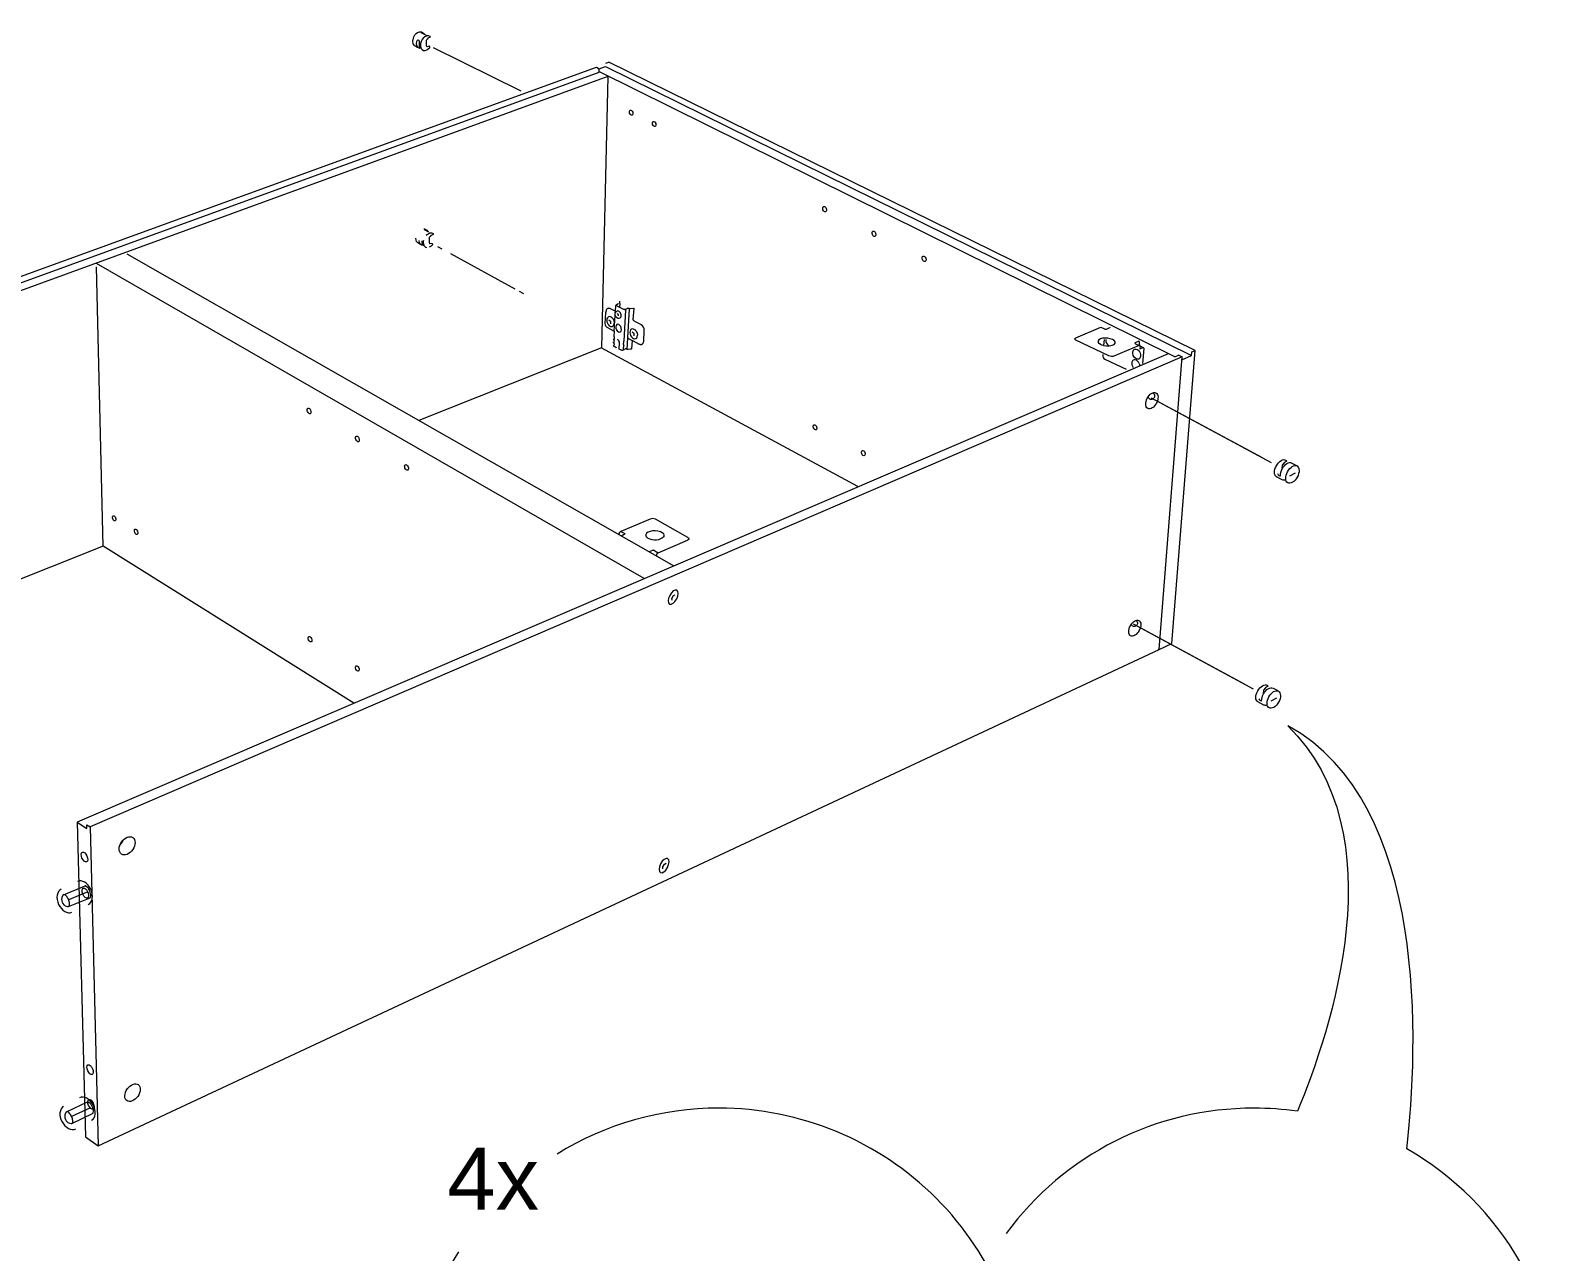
# Model space of a CAD drawing. Header units: metres. Extents: x -6.4 to 35.9, y -8.9 to 6.5.
# Drawn here: x 30.441 to 32.157, y 3.012 to 4.381 of the extents above; entities that cross this region are included whole.
import ezdxf

# ---------------------------------------------------------------- set-up
doc = ezdxf.new("R2010")
doc.units = ezdxf.units.M
doc.header["$MEASUREMENT"] = 0
for name, color, linetype, lineweight in [('PDF6_Geometry_Num_Penna__1_Num_Penna__255_Num_Penna__255_Num_Penna__255', 255, 'Continuous', 18), ('PDF6_Geometry_Num_Penna__7_Num_Penna__7_Num_Penna__7_Num_Penna__7', 7, 'Continuous', 18), ('PDF6_Text_Num_Penna__7_Num_Penna__7_Num_Penna__7_Num_Penna__7', 7, 'Continuous', 18)]:
    doc.layers.add(name, color=color, linetype=linetype, lineweight=lineweight)
doc.styles.add('GENERATED_STYLE_1', font='')
doc.styles.get('GENERATED_STYLE_1').set_extended_font_data('Arial')

msp = doc.modelspace()

# ---------------------------------------------------------------- linework, layer by layer
at = {"layer": 'PDF6_Geometry_Num_Penna__1_Num_Penna__255_Num_Penna__255_Num_Penna__255', "color": 255, "linetype": 'Continuous', "lineweight": 18, "flags": 128}
for points in [[(31.7033, 3.9659), (31.8214, 3.9021)], [(31.6833, 3.7123), (31.8014, 3.6485)]]:
    msp.add_lwpolyline(points, dxfattribs=at)
at = {"layer": 'PDF6_Geometry_Num_Penna__7_Num_Penna__7_Num_Penna__7_Num_Penna__7', "color": 7, "linetype": 'Continuous', "lineweight": 18, "flags": 128}
for points in [[(30.8781, 4.3789), (30.8849, 4.3756)], [(30.8755, 4.3617), (30.8734, 4.3626)], [(30.8882, 4.362), (30.8882, 4.3632), (30.8875, 4.3636), (30.8853, 4.363)], [(30.8883, 4.3749), (30.8884, 4.3735), (30.8861, 4.3727)], [(30.8919, 4.362), (30.9904, 4.3133)], [(31.0854, 4.3445), (31.089, 4.3458)], [(31.7463, 4.0221), (31.089, 4.3458)], [(29.8879, 3.9085), (31.075, 4.3399), (31.0782, 4.3383)], [(31.0877, 4.3297), (29.9001, 3.8962), (29.8911, 3.9023), (29.8908, 3.9065)], [(29.8911, 3.9023), (31.0781, 4.3345)], [(31.0781, 4.3345), (31.0782, 4.3383)], [(31.0782, 4.3383), (31.0853, 4.3407)], [(31.0782, 4.335), (31.7234, 4.0157)], [(31.0877, 4.3297), (31.0806, 4.0253)], [(31.0853, 4.3407), (31.7424, 4.0165)], [(30.8819, 4.158), (30.8866, 4.1554)], [(30.888, 4.1546), (30.8885, 4.1544)], [(30.8786, 4.1409), (30.8765, 4.1419)], [(30.8913, 4.1406), (30.8914, 4.1419), (30.8906, 4.1423), (30.8885, 4.1418)], [(30.8919, 4.1535), (30.8919, 4.1522), (30.8896, 4.1514)], [(30.8968, 4.1388), (30.9015, 4.1362)], [(30.5485, 4.1306), (31.1618, 3.7807)], [(30.9112, 4.131), (30.9836, 4.0914)], [(31.1285, 3.7664), (30.5142, 4.1198)], [(30.5218, 3.8027), (30.5143, 4.1161)], [(30.9885, 4.0888), (30.9932, 4.0862)], [(31.088, 4.0696), (31.0884, 4.0698), (31.0888, 4.0699), (31.0891, 4.0699), (31.0896, 4.0698), (31.09, 4.0697), (31.0904, 4.0695), (31.0963, 4.0664)], [(31.0963, 4.0664), (31.0967, 4.0727)], [(31.0971, 4.0732), (31.0969, 4.0731), (31.0968, 4.073), (31.0967, 4.0728), (31.0967, 4.0727)], [(31.0988, 4.0741), (31.0971, 4.0732)], [(31.0979, 4.0728), (31.0978, 4.0727), (31.0978, 4.0726), (31.0978, 4.0725), (31.0979, 4.0724)], [(31.0979, 4.0724), (31.1008, 4.0709)], [(31.0997, 4.0745), (31.0988, 4.0741)], [(31.1011, 4.0748), (31.1008, 4.0709)], [(31.1008, 4.0709), (31.1061, 4.0681)], [(31.101, 4.0777), (31.1009, 4.0753), (31.101, 4.0752), (31.101, 4.075), (31.1011, 4.0748)], [(31.1068, 4.0681), (31.1094, 4.0694), (31.1097, 4.0696), (31.1101, 4.0697), (31.1105, 4.0697), (31.1109, 4.0698), (31.1113, 4.0697), (31.1118, 4.0696), (31.1122, 4.0695), (31.1125, 4.0694)], [(31.1118, 4.069), (31.1091, 4.0239)], [(31.1125, 4.0694), (31.1129, 4.0692)], [(31.1129, 4.0692), (31.1162, 4.0697)], [(31.1162, 4.0697), (31.1172, 4.0693)], [(31.1169, 4.0556), (31.1168, 4.0558), (31.1166, 4.0561), (31.1165, 4.0564), (31.1164, 4.0566), (31.1164, 4.0569), (31.1172, 4.0693)], [(31.089, 4.0567), (31.0908, 4.0551), (31.0907, 4.0523)], [(31.0921, 4.0593), (31.0924, 4.0591), (31.0927, 4.0588), (31.093, 4.0585), (31.0933, 4.0582), (31.0935, 4.0578), (31.0938, 4.0574), (31.094, 4.057), (31.0942, 4.0566), (31.0944, 4.0561), (31.0946, 4.0557), (31.0947, 4.0553), (31.0948, 4.0548), (31.0949, 4.0544), (31.095, 4.0539), (31.095, 4.0535), (31.095, 4.053), (31.095, 4.053)], [(31.1007, 4.0586), (31.1005, 4.0584), (31.1002, 4.0583), (31.0999, 4.0583), (31.0996, 4.0583), (31.0993, 4.0583), (31.099, 4.0584), (31.0987, 4.0585), (31.0984, 4.0586), (31.0981, 4.0588), (31.0978, 4.059), (31.0975, 4.0593), (31.0972, 4.0596), (31.097, 4.0599), (31.0967, 4.0603), (31.0965, 4.0607), (31.0963, 4.0611), (31.0962, 4.0615), (31.0961, 4.0619), (31.096, 4.0624), (31.0959, 4.0628), (31.0959, 4.0632), (31.096, 4.0637), (31.096, 4.064), (31.0961, 4.0644), (31.0963, 4.0648), (31.0965, 4.0651), (31.0967, 4.0654), (31.0969, 4.0656), (31.0971, 4.0658), (31.0974, 4.066)], [(31.0962, 4.0646), (31.0963, 4.0664)], [(31.0983, 4.0664), (31.0974, 4.066)], [(31.0996, 4.0628), (31.0982, 4.0633)], [(31.0997, 4.0612), (31.0996, 4.0628)], [(31.1007, 4.0586), (31.1017, 4.059), (31.1019, 4.0592), (31.1022, 4.0595), (31.1025, 4.0599), (31.1026, 4.0603), (31.1027, 4.0607), (31.1028, 4.0612)], [(31.1077, 4.0677), (31.1056, 4.0326)], [(31.1068, 4.0681), (31.1067, 4.0681), (31.1065, 4.0681), (31.1063, 4.0681), (31.1061, 4.0681)], [(31.1172, 4.0555), (31.1168, 4.0556), (31.125, 4.0514)], [(31.0944, 4.0346), (31.0945, 4.0352)], [(31.095, 4.0336), (31.0948, 4.0338), (31.0947, 4.034), (31.0946, 4.0342), (31.0945, 4.0343), (31.0945, 4.0345), (31.0944, 4.0346)], [(31.0945, 4.0352), (31.0945, 4.0351), (31.0946, 4.0349), (31.0946, 4.0349), (31.0948, 4.0348), (31.0949, 4.0348), (31.0951, 4.0349)], [(31.095, 4.044), (31.0947, 4.0379), (31.0947, 4.0378), (31.0947, 4.0376), (31.0948, 4.0375), (31.0949, 4.0373), (31.095, 4.0372), (31.0952, 4.0369)], [(31.1102, 4.0365), (31.1105, 4.0362), (31.1108, 4.0359), (31.111, 4.0357), (31.1113, 4.0355), (31.1115, 4.0353), (31.1118, 4.0352)], [(31.1118, 4.0352), (31.115, 4.0335)], [(31.1152, 4.0431), (31.117, 4.0416), (31.1169, 4.0388)], [(31.118, 4.0457), (31.1183, 4.0454), (31.1186, 4.0451), (31.1189, 4.0448), (31.1192, 4.0445), (31.1195, 4.0441), (31.1198, 4.0437), (31.12, 4.0433), (31.1202, 4.0429), (31.1204, 4.0425), (31.1206, 4.042), (31.1207, 4.0416), (31.1208, 4.0412), (31.1209, 4.0407), (31.121, 4.0403), (31.121, 4.0398), (31.121, 4.0393), (31.121, 4.0393)], [(31.6116, 4.0353), (31.6117, 4.0356), (31.6118, 4.0358), (31.612, 4.036), (31.6123, 4.0362), (31.6126, 4.0364)], [(31.6128, 4.0339), (31.6124, 4.0342), (31.6121, 4.0344), (31.6119, 4.0346), (31.6117, 4.0348), (31.6116, 4.0351), (31.6116, 4.0353)], [(31.6126, 4.0364), (31.6408, 4.0483), (31.6446, 4.0465)], [(31.6451, 4.0463), (31.6453, 4.0462), (31.6456, 4.0461), (31.646, 4.0461), (31.6463, 4.0461), (31.6466, 4.0461), (31.6469, 4.0462), (31.6508, 4.0479)], [(31.6508, 4.0479), (31.651, 4.0478), (31.6511, 4.0478), (31.6513, 4.0477)], [(31.7162, 4.0186), (30.4926, 3.4935)], [(31.0806, 4.0253), (30.8759, 3.9438)], [(31.0801, 4.0256), (31.3679, 3.87)], [(31.0941, 4.0277), (31.0941, 4.0275), (31.0942, 4.0273), (31.0944, 4.0271), (31.0946, 4.027)], [(31.0943, 4.0319), (31.0943, 4.0318), (31.0944, 4.0317), (31.0944, 4.0316), (31.0945, 4.0315), (31.0947, 4.0315), (31.0948, 4.0315)], [(31.0943, 4.0313), (31.0943, 4.0319)], [(31.0948, 4.0303), (31.0946, 4.0305), (31.0945, 4.0307), (31.0944, 4.0309), (31.0943, 4.031), (31.0943, 4.0312), (31.0943, 4.0313)], [(31.0968, 4.0258), (31.0946, 4.027), (31.0947, 4.0282)], [(31.0968, 4.0258), (31.0969, 4.0257), (31.0971, 4.0257), (31.0972, 4.0258)], [(31.0977, 4.0261), (31.0972, 4.0258)], [(31.1091, 4.0239), (31.1089, 4.024), (31.1086, 4.0241), (31.1083, 4.0241), (31.108, 4.0241), (31.1078, 4.0241), (31.1075, 4.024), (31.105, 4.0226)], [(31.1051, 4.0239), (31.1052, 4.0242), (31.1053, 4.0245), (31.1054, 4.0248), (31.1055, 4.0251)], [(31.1057, 4.0284), (31.1056, 4.0281), (31.1056, 4.0278), (31.1054, 4.0275), (31.1052, 4.0272), (31.1052, 4.026)], [(31.1055, 4.0251), (31.1055, 4.0254), (31.1054, 4.0256), (31.1053, 4.0258), (31.1052, 4.026)], [(31.1054, 4.0293), (31.1055, 4.0305), (31.1056, 4.0308), (31.1057, 4.0311), (31.1058, 4.0314), (31.1059, 4.0317)], [(31.1057, 4.0284), (31.1057, 4.0287), (31.1056, 4.0289), (31.1055, 4.0291), (31.1054, 4.0293)], [(31.1059, 4.0317), (31.1059, 4.032), (31.1058, 4.0322), (31.1057, 4.0324), (31.1056, 4.0326)], [(31.1091, 4.0239), (31.1095, 4.0237)], [(31.1095, 4.0237), (31.1097, 4.0236), (31.1099, 4.0236), (31.1102, 4.0236), (31.1104, 4.0235), (31.1106, 4.0236)], [(31.1106, 4.0236), (31.1133, 4.024)], [(31.1139, 4.0239), (31.1138, 4.0238), (31.1136, 4.0239), (31.1135, 4.0239)], [(31.115, 4.0334), (31.1145, 4.0242), (31.1139, 4.0239)], [(31.1215, 4.0301), (31.115, 4.0335), (31.115, 4.0334), (31.115, 4.0334)], [(31.1215, 4.0301), (31.1216, 4.03), (31.1218, 4.0299), (31.1219, 4.0299), (31.1221, 4.0298), (31.1223, 4.0298), (31.1227, 4.0297)], [(31.6836, 4.0324), (31.6834, 4.0325), (31.6831, 4.0325)], [(31.6842, 4.0281), (31.684, 4.0281), (31.6838, 4.0281), (31.6835, 4.028)], [(31.6842, 4.0309), (31.6842, 4.0313), (31.6842, 4.0317), (31.6841, 4.032), (31.6839, 4.0322), (31.6836, 4.0324)], [(31.6842, 4.0281), (31.684, 4.0282), (31.6842, 4.0309)], [(31.6847, 4.0269), (31.6847, 4.0272), (31.6847, 4.0275), (31.6846, 4.0278), (31.6844, 4.0279), (31.6842, 4.0281)], [(31.6847, 4.0267), (31.6845, 4.0244), (31.6845, 4.0243), (31.6845, 4.0241), (31.6846, 4.0241), (31.6847, 4.0241)], [(31.6885, 4.0254), (31.6857, 4.0268), (31.6854, 4.0268), (31.6851, 4.0268), (31.6847, 4.0267)], [(31.6885, 4.0254), (31.6882, 4.0254), (31.6879, 4.0254), (31.6876, 4.0253), (31.6847, 4.0241)], [(31.6876, 4.0076), (31.6891, 4.0244)], [(31.6891, 4.0244), (31.6891, 4.0247), (31.6889, 4.025), (31.6887, 4.0252), (31.6885, 4.0254)], [(31.7051, 3.6876), (31.7061, 3.6871), (31.7203, 3.6937), (31.7463, 4.0221)], [(31.7424, 4.0165), (31.7427, 4.0206)], [(31.7427, 4.0206), (31.7463, 4.0221)], [(31.728, 4.0169), (31.7318, 4.015), (30.5072, 3.488)], [(31.6837, 4.0077), (31.6839, 4.007), (31.6841, 4.0062), (31.6842, 4.0055)], [(31.7062, 3.6869), (31.7318, 4.015)], [(31.728, 4.0169), (31.7234, 4.0149)], [(31.7314, 4.0118), (31.7424, 4.0165)], [(31.6992, 3.975), (31.6997, 3.9744), (31.6999, 3.9741), (31.7002, 3.9738), (31.7004, 3.9734), (31.7005, 3.9731), (31.7007, 3.9728), (31.7008, 3.9724), (31.7009, 3.9721), (31.7009, 3.9717), (31.701, 3.9714), (31.701, 3.9711), (31.7009, 3.9708), (31.7009, 3.9705), (31.7008, 3.9702), (31.7008, 3.9699), (31.7005, 3.9694), (31.7002, 3.9689), (31.6998, 3.9685), (31.6993, 3.9681), (31.6989, 3.9678), (31.6984, 3.9676), (31.6979, 3.9675), (31.6973, 3.9674), (31.6967, 3.9674), (31.6964, 3.9675), (31.6962, 3.9675), (31.6959, 3.9676), (31.6957, 3.9678), (31.6954, 3.9679), (31.6952, 3.9681), (31.6949, 3.9683), (31.6947, 3.9685), (31.6945, 3.9688), (31.6943, 3.9691), (31.6942, 3.9694), (31.694, 3.9697), (31.6939, 3.9701), (31.6938, 3.9704)], [(31.6971, 3.9693), (31.8317, 3.8965)], [(31.8482, 3.8994), (31.8494, 3.8984)], [(31.8442, 3.8772), (31.8377, 3.8805)], [(31.8526, 3.8819), (31.8589, 3.885)], [(31.1006, 3.8156), (31.1007, 3.8169)], [(31.1007, 3.8169), (31.1008, 3.8173), (31.1009, 3.8178), (31.101, 3.8182), (31.1013, 3.8186), (31.1016, 3.8189), (31.1019, 3.8192), (31.1023, 3.8194)], [(31.1026, 3.8145), (31.105, 3.8155)], [(31.105, 3.8155), (31.1054, 3.8157)], [(31.1786, 3.811), (31.1785, 3.8107), (31.1784, 3.8104), (31.1781, 3.8101), (31.1777, 3.8098), (31.1773, 3.8096)], [(31.1775, 3.8125), (31.1779, 3.8122), (31.1782, 3.812), (31.1784, 3.8117), (31.1786, 3.8114), (31.1786, 3.811)], [(30.5218, 3.8027), (29.9254, 3.5652)], [(30.8029, 3.6267), (30.5218, 3.8028)], [(31.14, 3.7979), (31.1397, 3.798), (31.1394, 3.7981), (31.139, 3.7982), (31.1386, 3.7982), (31.1383, 3.7981), (31.138, 3.798), (31.1343, 3.7964)], [(31.1405, 3.7976), (31.14, 3.7979)], [(31.1405, 3.7976), (31.1442, 3.7955), (31.1773, 3.8096)], [(31.1426, 3.793), (31.1426, 3.7935), (31.1428, 3.7939), (31.143, 3.7943), (31.1432, 3.7947), (31.1435, 3.795), (31.1439, 3.7953), (31.1442, 3.7955)], [(31.1426, 3.7917), (31.1426, 3.793)], [(31.1596, 3.7443), (31.1614, 3.7474)], [(31.1598, 3.7421), (31.1596, 3.7443)], [(31.1614, 3.7474), (31.1633, 3.7483)], [(31.6803, 3.7196), (31.6807, 3.7191), (31.6811, 3.7185), (31.6814, 3.7179), (31.6815, 3.7176), (31.6816, 3.7173), (31.6817, 3.7167), (31.6817, 3.7161), (31.6816, 3.7156), (31.6814, 3.715), (31.6812, 3.7146), (31.6809, 3.7141), (31.6806, 3.7138), (31.6801, 3.7135), (31.6797, 3.7132), (31.6793, 3.713), (31.6788, 3.7129), (31.6783, 3.7128), (31.6778, 3.7128), (31.6772, 3.7129), (31.6767, 3.7131), (31.6763, 3.7133), (31.6761, 3.7135), (31.6759, 3.7137), (31.6756, 3.7139), (31.6754, 3.7142), (31.6753, 3.7144), (31.6751, 3.7147), (31.6748, 3.7153)], [(31.6771, 3.7157), (31.8116, 3.643)], [(30.5022, 3.1406), (30.5164, 3.1302), (31.7062, 3.6869)], [(31.8273, 3.647), (31.8284, 3.646)], [(31.834, 3.6435), (31.8392, 3.6408)], [(31.8233, 3.6247), (31.8168, 3.6281)], [(31.8317, 3.6294), (31.838, 3.6326)], [(30.4926, 3.4935), (30.5036, 3.4861)], [(30.4926, 3.4935), (30.5022, 3.1406)], [(30.5035, 3.4905), (30.5072, 3.488), (30.5164, 3.1302)], [(30.5036, 3.4861), (30.5035, 3.4905)], [(30.5408, 3.4679), (30.5415, 3.4686), (30.5421, 3.4694), (30.5427, 3.4702), (30.5433, 3.471), (30.5438, 3.4719), (30.5443, 3.4728), (30.5447, 3.4737)], [(31.1494, 3.4431), (31.1512, 3.4463)], [(31.1496, 3.441), (31.1494, 3.4431)], [(31.1512, 3.4463), (31.1531, 3.4472)], [(30.4775, 3.412), (30.5018, 3.4219)], [(30.5024, 3.4218), (30.5042, 3.4204)], [(30.4826, 3.4063), (30.5051, 3.4155)], [(30.483, 3.3987), (30.5073, 3.4086)], [(30.5076, 3.4091), (30.5079, 3.4113)], [(30.5487, 3.1937), (30.5491, 3.1942), (30.5494, 3.1947)], [(30.5049, 3.1797), (30.5068, 3.1784)], [(30.4861, 3.1631), (30.508, 3.1735)]]:
    msp.add_lwpolyline(points, dxfattribs=at)
for points in [[(31.088, 4.0696), (31.0875, 4.0693, 0.270322), (31.0859, 4.0665), (31.0856, 4.0659), (31.0856, 4.0658), (31.0855, 4.0657), (31.0854, 4.0654), (31.0854, 4.0652), (31.0853, 4.0649), (31.0853, 4.0646), (31.0846, 4.0524, 0.283077), (31.0867, 4.0484), (31.095, 4.044), (31.096, 4.062)], [(31.105, 4.0226), (31.1047, 4.0225), (31.1044, 4.0224), (31.104, 4.0224), (31.1037, 4.0224), (31.1033, 4.0225), (31.103, 4.0226), (31.1027, 4.0227), (31.1005, 4.0239), (31.1009, 4.031), (31.1008, 4.0311), (31.1008, 4.0311, 0.349882), (31.0987, 4.0343), (31.0986, 4.0343), (31.0984, 4.0342), (31.0983, 4.0342)], [(31.1227, 4.0297), (31.1234, 4.0294), (31.1238, 4.0292), (31.1241, 4.0291), (31.1245, 4.029), (31.1249, 4.029), (31.1252, 4.029), (31.1256, 4.0291), (31.1259, 4.0293), (31.1265, 4.0295), (31.1268, 4.0298), (31.1271, 4.0301), (31.1274, 4.0304), (31.1276, 4.0308), (31.1278, 4.0313), (31.1279, 4.0318), (31.128, 4.0323), (31.1287, 4.0447, 0.261433), (31.1253, 4.0512)], [(31.6443, 4.0345), (31.6437, 4.028, -0.236265), (31.6376, 4.0317)], [(31.6831, 4.0325), (31.6831, 4.0326), (31.6792, 4.0309), (31.679, 4.0308), (31.6789, 4.0306), (31.6788, 4.0305), (31.6789, 4.0303), (31.6791, 4.0302), (31.6792, 4.0301), (31.6797, 4.0299), (31.6835, 4.028), (31.6554, 4.016, -0.188772), (31.6498, 4.0163), (31.6128, 4.0339)], [(31.6428, 4.0178), (31.6428, 4.0173, 0.286263), (31.6453, 4.0126), (31.6692, 4.0012)], [(31.8547, 3.8961, 0.014622), (31.8549, 3.8959), (31.8602, 3.8933)], [(31.1775, 3.8125), (31.1411, 3.833, 0.20356), (31.1353, 3.8333), (31.1023, 3.8194), (31.106, 3.8173), (31.1065, 3.817), (31.1066, 3.8169), (31.1068, 3.8167), (31.1068, 3.8165), (31.1068, 3.8163), (31.1066, 3.8162), (31.1063, 3.816), (31.1054, 3.8157), (31.1052, 3.8157), (31.105, 3.8156), (31.105, 3.8157), (31.105, 3.8157)], [(31.151, 3.8137, -0.336961), (31.133, 3.8116), (31.1324, 3.812), (31.1318, 3.8125), (31.1313, 3.8129), (31.131, 3.8133), (31.1307, 3.8138), (31.1304, 3.8143)], [(30.4875, 3.1562, 0.113714), (30.4878, 3.1587, 0.077674), (30.4865, 3.1633, 0.080251), (30.4838, 3.1672, 0.115304), (30.4817, 3.1685, 0.188245), (30.4806, 3.1685), (30.5043, 3.1798)], [(30.5108, 3.1673), (30.511, 3.1695, 0.0769), (30.5108, 3.1712, 0.042611), (30.5096, 3.1743, 0.042077), (30.5079, 3.1772)], [(30.48, 3.1678), (30.4789, 3.1651, 0.118045), (30.4787, 3.1633, 0.161848), (30.4816, 3.1572, 0.116831), (30.4831, 3.1562), (30.4859, 3.1554, 0.179911), (30.4868, 3.1555), (30.5105, 3.1668)], [(30.9203, 3.0115, 0.14211), (30.8674, 2.8277, 0.414214), (31.2122, 2.4829, 0.414217), (31.557, 2.8277, 0.414214), (31.2122, 3.1726, 0.140048), (31.0308, 3.1211)], [(31.8611, 3.1691, 0.035229), (31.8123, 3.1726, 0.238827), (31.5346, 3.0322)], [(31.5416, 2.6142, 0.230124), (31.8123, 2.4829, 0.414214), (32.1571, 2.8277, 0.268841), (31.9839, 3.1268)]]:
    msp.add_lwpolyline(points, format="xyb", dxfattribs=at)
for points in [[(31.102, 4.0593), (31.1021, 4.0592), (31.1021, 4.0592)], [(31.0952, 4.0369), (31.0951, 4.0369)], [(31.0947, 4.0302), (31.0947, 4.0302)], [(31.0949, 4.0335), (31.0949, 4.0336)], [(31.1005, 4.0239), (31.1004, 4.0239)], [(31.1233, 4.0295), (31.1233, 4.0294)]]:
    msp.add_lwpolyline(points, close=True, dxfattribs=at)
msp.add_lwpolyline([(30.4756, 3.4087, 0.114252), (30.4753, 3.4069, 0.160167), (30.4778, 3.4007, 0.116021), (30.4793, 3.3996), (30.482, 3.3986, 0.407098), (30.4837, 3.3994, 0.114974), (30.4841, 3.4019, 0.077761), (30.483, 3.4065, 0.080299), (30.4806, 3.4105, 0.112945), (30.4785, 3.412, 0.39392), (30.4768, 3.4114)], format="xyb", close=True, dxfattribs=at)
at = {"layer": 'PDF6_Geometry_Num_Penna__7_Num_Penna__7_Num_Penna__7_Num_Penna__7', "color": 7, "linetype": 'Continuous', "lineweight": 18}
for centre, radius, start, end in [((30.8894, 4.1435), 0.00865, 165.807, 199.5046), ((31.6542, 4.0342), 0.00811, 177.7849, 235.7682), ((31.1607, 3.7549), 0.00259, 279.6447, 281.5946), ((31.1505, 3.4538), 0.00259, 279.6447, 281.5946), ((30.4888, 3.4088), 0.0194, 12.2472, 32.0401)]:
    msp.add_arc(centre, radius, start, end, dxfattribs=at)
for centre, major_axis, ratio in [((31.114, 4.2891), (-0.00101, 0.00284), 0.60643), ((31.1398, 4.2762), (-0.00101, 0.00284), 0.620759), ((31.3309, 4.1808), (-0.00111, 0.00291), 0.632165), ((31.3863, 4.1532), (-0.00117, 0.00292), 0.631689), ((31.4425, 4.1252), (-0.00115, 0.00294), 0.643134), ((31.6809, 4.0182), (-0.00236, 0.00551), 0.690379), ((31.6979, 3.966), (0.00459, 0.00883), 0.587223), ((30.7528, 3.9545), (-0.00122, 0.00309), 0.550916), ((31.3202, 3.9361), (-0.00117, 0.0028), 0.627662), ((30.807, 3.9231), (-0.00123, 0.00311), 0.557281), ((31.3743, 3.9072), (-0.00119, 0.00283), 0.622095), ((30.8621, 3.8911), (-0.00128, 0.00313), 0.561438), ((30.5342, 3.8341), (-0.00114, 0.00292), 0.524267), ((30.5588, 3.8189), (-0.00116, 0.00293), 0.522983), ((31.6787, 3.7109), (0.00471, 0.0085), 0.577501), ((30.7539, 3.6985), (-0.00125, 0.00299), 0.546518), ((30.8069, 3.6657), (-0.00129, 0.00299), 0.551804), ((30.5487, 3.4668), (0.00633, 0.00931), 0.672582), ((30.5009, 3.4542), (-0.00236, 0.00552), 0.5051), ((30.5019, 3.4137), (-0.00239, 0.00552), 0.500017), ((30.5072, 3.2157), (-0.00239, 0.0054), 0.490514), ((30.5548, 3.19), (0.00642, 0.00898), 0.651377), ((30.5082, 3.1769), (-0.00245, 0.00535), 0.489351)]:
    msp.add_ellipse(centre, major_axis=major_axis, ratio=ratio, dxfattribs=at)
for centre, major_axis, ratio, start_param, end_param in [((31.0909, 4.0546), (-0.00222, 0.00546), 0.662682, 5.448533, 7.904971), ((31.0908, 4.0547), (-0.00217, 0.00544), 0.666711, 1.650451, 4.1395), ((31.0999, 4.0472), (-0.00165, 0.00439), 0.629608, 4.122667, 7.211797), ((31.1, 4.0627), (-0.00153, 0.00381), 0.630239, 4.079209, 6.349915), ((31.0944, 4.0362), (-0.0005, 0.00141), 0.654789, 3.270002, 5.02731), ((31.0999, 4.0473), (-0.00173, 0.00431), 0.630693, 0.93775, 4.068866), ((31.1168, 4.0409), (-0.00232, 0.00537), 0.675462, 5.435049, 7.898163), ((31.1168, 4.0408), (-0.00218, 0.00522), 0.689003, 1.603608, 4.153752), ((31.6471, 4.0319), (-0.00961, 0.00065), 0.445145, 3.973933, 6.478805), ((31.647, 4.0319), (-0.00987, 0.0008), 0.43983, 1.266237, 3.9959), ((31.0827, 4.0355), (-0.0123, 0.007), 0.265756, 3.018166, 3.527833), ((31.0762, 4.0467), (-0.0189, 0.015), 0.18237, 3.065203, 3.466712), ((31.6798, 4.0062), (-0.0024, 0.00549), 0.688306, 4.682918, 8.14071), ((31.1408, 3.8149), (-0.0104, 0.0003), 0.493869, 2.961767, 6.452426)]:
    msp.add_ellipse(centre, major_axis=major_axis, ratio=ratio, start_param=start_param, end_param=end_param, dxfattribs=at)
for points in [[(30.8703, 4.3739), (30.8732, 4.381), (30.8786, 4.3796), (30.8786, 4.3796)], [(30.8786, 4.3796), (30.8786, 4.3796), (30.8808, 4.3791), (30.8821, 4.3769)], [(30.8711, 4.364), (30.8711, 4.364), (30.8675, 4.3667), (30.8703, 4.3739)], [(30.8734, 4.3629), (30.8726, 4.3627), (30.8704, 4.3646), (30.8704, 4.3646)], [(30.8755, 4.3617), (30.8755, 4.3617), (30.8721, 4.3639), (30.8736, 4.3693)], [(30.8734, 4.3626), (30.8734, 4.3626), (30.8743, 4.363), (30.8734, 4.3629)], [(30.8736, 4.3693), (30.8736, 4.3693), (30.876, 4.3728), (30.8764, 4.3684)], [(30.8775, 4.361), (30.8767, 4.3608), (30.8755, 4.3617), (30.8755, 4.3617)], [(30.8764, 4.3684), (30.8764, 4.3684), (30.8758, 4.3651), (30.8762, 4.3637)], [(30.8762, 4.3637), (30.8767, 4.3624), (30.8775, 4.361), (30.8775, 4.361)], [(30.8795, 4.3709), (30.8782, 4.3683), (30.8767, 4.3654), (30.8782, 4.3615)], [(30.8782, 4.3615), (30.8782, 4.3615), (30.8802, 4.358), (30.8828, 4.3588)], [(30.8851, 4.3752), (30.8851, 4.3752), (30.8807, 4.3735), (30.8795, 4.3709)], [(30.8828, 4.3588), (30.8854, 4.3595), (30.888, 4.362), (30.8882, 4.362)], [(30.8855, 4.3716), (30.8855, 4.3716), (30.8842, 4.3707), (30.8845, 4.3707)], [(30.8845, 4.3647), (30.8844, 4.3665), (30.8844, 4.3704), (30.8844, 4.3704)], [(30.8853, 4.363), (30.8853, 4.363), (30.8846, 4.3629), (30.8845, 4.3647)], [(30.8849, 4.3756), (30.8849, 4.3756), (30.8877, 4.3755), (30.8883, 4.3749)], [(30.8861, 4.3727), (30.8861, 4.3727), (30.8859, 4.3726), (30.8855, 4.3716)], [(30.8815, 4.1587), (30.8821, 4.1587), (30.8824, 4.1586), (30.8824, 4.1586)], [(30.8824, 4.1586), (30.8824, 4.1586), (30.8845, 4.1581), (30.8858, 4.1558)], [(30.8885, 4.1544), (30.8885, 4.1544), (30.8913, 4.1541), (30.8919, 4.1535)], [(30.8742, 4.1434), (30.8742, 4.1434), (30.8724, 4.1449), (30.8726, 4.1484)], [(30.8765, 4.1421), (30.8757, 4.142), (30.8736, 4.144), (30.8736, 4.144)], [(30.8786, 4.1409), (30.8786, 4.1409), (30.8764, 4.1423), (30.8764, 4.1457)], [(30.8765, 4.1419), (30.8765, 4.1419), (30.8774, 4.1422), (30.8765, 4.1421)], [(30.8806, 4.1401), (30.8797, 4.14), (30.8786, 4.1409), (30.8786, 4.1409)], [(30.8793, 4.1453), (30.8792, 4.1444), (30.8792, 4.1434), (30.8794, 4.1429)], [(30.8794, 4.1429), (30.8798, 4.1415), (30.8806, 4.1401), (30.8806, 4.1401)], [(30.8813, 4.1406), (30.8813, 4.1406), (30.8826, 4.1379), (30.8847, 4.1376)], [(30.8887, 4.154), (30.8887, 4.154), (30.8858, 4.153), (30.884, 4.1513)], [(30.8889, 4.1503), (30.8889, 4.1503), (30.8876, 4.1495), (30.8879, 4.1495)], [(30.8877, 4.1435), (30.8876, 4.1453), (30.8878, 4.1492), (30.8878, 4.1492)], [(30.8885, 4.1418), (30.8885, 4.1418), (30.8877, 4.1417), (30.8877, 4.1435)], [(30.8878, 4.1384), (30.8897, 4.1393), (30.8912, 4.1406), (30.8913, 4.1406)], [(30.8896, 4.1514), (30.8896, 4.1514), (30.8894, 4.1514), (30.8889, 4.1503)], [(31.8375, 3.893), (31.8404, 3.8982), (31.8452, 3.9011), (31.8482, 3.8994)], [(31.8494, 3.8984), (31.8494, 3.8984), (31.8427, 3.8958), (31.8437, 3.8901)], [(31.8441, 3.8896), (31.847, 3.8948), (31.8517, 3.8977), (31.8547, 3.8961)], [(31.8377, 3.8805), (31.8347, 3.8822), (31.8346, 3.8878), (31.8375, 3.893)], [(31.8389, 3.8842), (31.8389, 3.8822), (31.842, 3.8818), (31.842, 3.8818)], [(31.842, 3.8818), (31.8419, 3.8841), (31.8426, 3.8869), (31.8441, 3.8896)], [(31.8503, 3.8739), (31.8473, 3.8755), (31.8472, 3.8811), (31.8501, 3.8863)], [(31.8501, 3.8863), (31.853, 3.8916), (31.8578, 3.8944), (31.8608, 3.8928)], [(31.8609, 3.8803), (31.858, 3.8751), (31.8532, 3.8722), (31.8503, 3.8739)], [(31.8608, 3.8928), (31.8637, 3.8911), (31.8638, 3.8855), (31.8609, 3.8803)], [(31.8477, 3.8769), (31.8464, 3.8766), (31.8452, 3.8766), (31.8442, 3.8772)], [(31.1572, 3.7477), (31.155, 3.7434), (31.1549, 3.739), (31.157, 3.7379)], [(31.157, 3.7379), (31.1592, 3.7367), (31.1627, 3.7394), (31.165, 3.7437)], [(31.1651, 3.7535), (31.163, 3.7546), (31.1594, 3.752), (31.1572, 3.7477)], [(31.165, 3.7437), (31.1672, 3.748), (31.1673, 3.7524), (31.1651, 3.7535)], [(31.8168, 3.6281), (31.8138, 3.6297), (31.8137, 3.6353), (31.8166, 3.6405)], [(31.8166, 3.6405), (31.8195, 3.6457), (31.8243, 3.6486), (31.8273, 3.647)], [(31.8284, 3.646), (31.8284, 3.646), (31.8218, 3.6434), (31.8228, 3.6376)], [(31.8231, 3.6371), (31.826, 3.6424), (31.8308, 3.6453), (31.8338, 3.6436)], [(31.8292, 3.6339), (31.8321, 3.6391), (31.8368, 3.642), (31.8398, 3.6403)], [(31.8338, 3.6436), (31.8339, 3.6436), (31.8339, 3.6435), (31.834, 3.6435)], [(31.8398, 3.6403), (31.8428, 3.6387), (31.8429, 3.6331), (31.84, 3.6279)], [(31.818, 3.6318), (31.818, 3.6297), (31.821, 3.6293), (31.821, 3.6293)], [(31.821, 3.6293), (31.8209, 3.6316), (31.8216, 3.6344), (31.8231, 3.6371)], [(31.8267, 3.6245), (31.8255, 3.6241), (31.8243, 3.6241), (31.8233, 3.6247)], [(31.8293, 3.6214), (31.8263, 3.6231), (31.8263, 3.6287), (31.8292, 3.6339)], [(31.84, 3.6279), (31.8371, 3.6226), (31.8323, 3.6198), (31.8293, 3.6214)], [(31.9839, 3.1268), (31.9965, 3.2395), (32.0094, 3.5152), (31.8504, 3.6012)], [(31.8504, 3.6012), (31.9733, 3.4811), (31.8986, 3.2587), (31.8611, 3.1691)], [(31.1549, 3.4524), (31.1527, 3.4535), (31.1492, 3.4509), (31.147, 3.4466)], [(31.1547, 3.4426), (31.157, 3.4469), (31.157, 3.4513), (31.1549, 3.4524)], [(31.147, 3.4466), (31.1447, 3.4423), (31.1447, 3.4379), (31.1468, 3.4367)], [(31.1468, 3.4367), (31.149, 3.4356), (31.1525, 3.4382), (31.1547, 3.4426)], [(30.4748, 3.4182), (30.4699, 3.4159), (30.4686, 3.4082), (30.4719, 3.4011)], [(30.508, 3.418), (30.5047, 3.4251), (30.498, 3.4291), (30.4931, 3.4268)], [(30.5024, 3.4218), (30.5027, 3.4218), (30.5017, 3.4219), (30.5018, 3.4219)], [(30.5053, 3.4192), (30.505, 3.4197), (30.5037, 3.4204), (30.5042, 3.4204)], [(30.5042, 3.4204), (30.5042, 3.4204), (30.5042, 3.4204), (30.5042, 3.4204)], [(30.5052, 3.401), (30.5101, 3.4033), (30.5113, 3.4109), (30.508, 3.418)], [(30.4719, 3.4011), (30.4753, 3.394), (30.4819, 3.3901), (30.4868, 3.3924)], [(30.5073, 3.4086), (30.5075, 3.4086), (30.5073, 3.4091), (30.5076, 3.4091)], [(30.5079, 3.4113), (30.508, 3.4118), (30.5079, 3.4124), (30.5078, 3.413)], [(30.5079, 3.4113), (30.5079, 3.4113), (30.5079, 3.4113), (30.5079, 3.4113)], [(30.5107, 3.1762), (30.507, 3.1831), (30.5001, 3.1867), (30.4954, 3.1841)], [(30.505, 3.1796), (30.5052, 3.1796), (30.5042, 3.1798), (30.5043, 3.1798)], [(30.5079, 3.1772), (30.5076, 3.1777), (30.5072, 3.1781), (30.5068, 3.1784)], [(30.5068, 3.1784), (30.5068, 3.1784), (30.5068, 3.1784), (30.5068, 3.1784)], [(30.5089, 3.1591), (30.5136, 3.1616), (30.5144, 3.1693), (30.5107, 3.1762)], [(30.4775, 3.1745), (30.4728, 3.1719), (30.472, 3.1642), (30.4757, 3.1573)], [(30.4806, 3.1685), (30.481, 3.1685), (30.4797, 3.1678), (30.48, 3.1678)], [(30.5105, 3.1668), (30.5107, 3.1668), (30.5105, 3.1673), (30.5108, 3.1673)], [(30.511, 3.1695), (30.511, 3.1695), (30.511, 3.1696), (30.511, 3.1696)], [(30.4757, 3.1573), (30.4794, 3.1504), (30.4863, 3.1469), (30.4911, 3.1494)], [(30.4868, 3.1555), (30.4872, 3.1555), (30.4872, 3.1562), (30.4875, 3.1562)]]:
    msp.add_open_spline(points, degree=3, dxfattribs=at)

# ---------------------------------------------------------------- texts
at = {"layer": 'PDF6_Text_Num_Penna__7_Num_Penna__7_Num_Penna__7_Num_Penna__7', "color": 7, "linetype": 'Continuous', "lineweight": 18, "insert": (30.9079, 3.0588), "char_height": 0.069662, "attachment_point": 7, "style": 'GENERATED_STYLE_1'}
msp.add_mtext('\\A1;{\\pql;\\fArial|b0|i0|c0|p34;4x}', dxfattribs=at)

doc.saveas('drawing.dxf')
